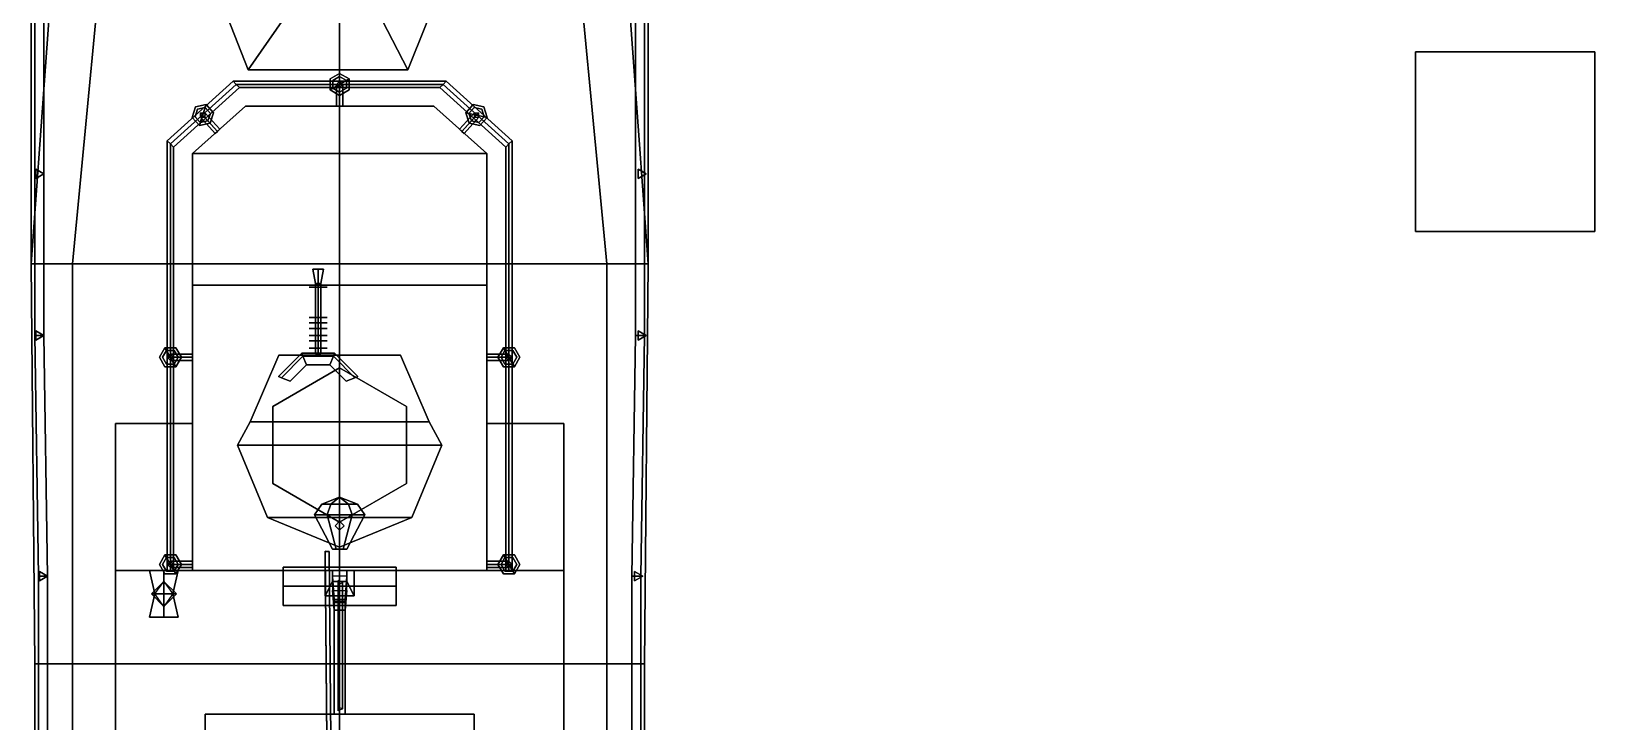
# Model space of a CAD drawing. Header units: millimetres. Extents: x -1.7 to 7, y -11.4 to 11.5.
# Drawn here: x -1.72 to 7, y -3.73 to 0.11 of the extents above; entities that cross this region are included whole.
import ezdxf

# ---------------------------------------------------------------- set-up
doc = ezdxf.new("R2010")
doc.units = ezdxf.units.MM
for name, color, linetype in [('flag1', 1, 'Continuous'), ('flag2', 1, 'Continuous'), ('gun', 1, 'Continuous'), ('light', 1, 'Continuous'), ('railings', 3, 'Continuous'), ('sleeve', 5, 'Continuous'), ('turrets', 2, 'Continuous'), ('vent', 2, 'Continuous')]:
    doc.layers.add(name, color=color, linetype=linetype)

msp = doc.modelspace()

# ---------------------------------------------------------------- linework, layer by layer
for points in [[(-1.72, 1.02, 0.97), (-1.72, -1.18, 0.97), (1.72, -1.18, 0.97), (1.72, 1.02, 0.97)], [(-1.72, 1.02, 0.97), (-1.56, 1.02, -0.32), (-1.72, -1.18, -0.32), (-1.72, -1.18, 0.97)], [(-1.56, 1.02, -0.32), (-1.28, 1.02, -0.54), (-1.49, -1.18, -0.63), (-1.72, -1.18, -0.32)], [(-1.49, -1.18, -0.63), (-1.28, 1.02, -0.54), (0, 1.02, -0.63), (0, -1.18, -0.63)], [(1.28, 1.02, -0.54), (1.49, -1.18, -0.63), (0, -1.18, -0.63), (0, 1.02, -0.63)], [(1.72, -1.18, -0.32), (1.49, -1.18, -0.63), (1.28, 1.02, -0.54), (1.56, 1.02, -0.32)], [(1.72, -1.18, 0.97), (1.72, -1.18, -0.32), (1.56, 1.02, -0.32), (1.72, 1.02, 0.97)], [(7, 0, -6.16), (7, 0, -7.16), (6, 0, -7.16), (6, 0, -6.16)], [(7, 0, -7.16), (7, -1, -7.16), (6, -1, -7.16), (6, 0, -7.16)], [(6, 0, -7.16), (6, -1, -7.16), (6, -1, -6.16), (6, 0, -6.16)], [(6, 0, -6.16), (6, -1, -6.16), (7, -1, -6.16), (7, 0, -6.16)], [(7, -1, -6.16), (7, -1, -7.16), (7, 0, -7.16), (7, 0, -6.16)], [(-0.9614, -0.4952, 2.9352), (-0.9439, -0.5127, 2.9527), (-0.5768, -0.1806, 2.9527), (-0.5943, -0.1631, 2.9352)], [(-0.9439, -0.5127, 2.9178), (-0.9614, -0.4952, 2.9352), (-0.5943, -0.1631, 2.9352), (-0.5768, -0.1806, 2.9178)], [(-0.5943, -0.1631, 2.9352), (-0.5768, -0.1806, 2.9527), (0.5768, -0.1806, 2.9527), (0.5943, -0.1631, 2.9352)], [(-0.5768, -0.1806, 2.9178), (-0.5943, -0.1631, 2.9352), (0.5943, -0.1631, 2.9352), (0.5768, -0.1806, 2.9178)], [(-0.053, -0.2112, 2.8304), (0.053, -0.15, 2.8304), (0, -0.1194, 2.8304), (-0.053, -0.15, 2.8304)], [(0.053, -0.15, 2.8304), (-0.053, -0.2112, 2.8304), (-0.053, -0.15, 2.8304), (0, -0.1194, 2.8304)], [(0, -0.2418, 2.8304), (0.053, -0.2112, 2.8304), (0.053, -0.15, 2.8304), (-0.053, -0.2112, 2.8304)], [(0.053, -0.2112, 2.8304), (0, -0.2418, 2.8304), (-0.053, -0.2112, 2.8304), (0.053, -0.15, 2.8304)], [(0.0378, -0.1588, 2.8828), (-0.0378, -0.2024, 2.8828), (-0.0378, -0.1588, 2.8828), (0, -0.1369, 2.8828)], [(-0.0378, -0.2024, 2.8828), (0.0378, -0.1588, 2.8828), (0, -0.1369, 2.8828), (-0.0378, -0.1588, 2.8828)], [(0.0378, -0.2024, 2.8828), (0, -0.2243, 2.8828), (-0.0378, -0.2024, 2.8828), (0.0378, -0.1588, 2.8828)], [(0, -0.2243, 2.8828), (0.0378, -0.2024, 2.8828), (0.0378, -0.1588, 2.8828), (-0.0378, -0.2024, 2.8828)], [(0, -0.1631, 2.5856), (-0.0175, -0.1806, 2.6031), (-0.0175, -0.1806, 2.9178), (0, -0.1631, 2.9352)], [(-0.0175, -0.1806, 2.6031), (0, -0.1631, 2.5856), (0, -0.303, 2.5856), (-0.0175, -0.303, 2.6031)], [(0.0175, -0.1806, 2.6031), (0, -0.1631, 2.5856), (0, -0.1631, 2.9352), (0.0175, -0.1806, 2.9178)], [(0, -0.1631, 2.5856), (0.0175, -0.1806, 2.6031), (0.0175, -0.303, 2.6031), (0, -0.303, 2.5856)], [(0.5943, -0.1631, 2.9352), (0.5768, -0.1806, 2.9527), (0.9439, -0.5127, 2.9527), (0.9614, -0.4952, 2.9352)], [(0.5768, -0.1806, 2.9178), (0.5943, -0.1631, 2.9352), (0.9614, -0.4952, 2.9352), (0.9439, -0.5127, 2.9178)], [(-0.9439, -0.5127, 2.9527), (-0.9264, -0.5302, 2.9352), (-0.5594, -0.1981, 2.9352), (-0.5768, -0.1806, 2.9527)], [(-0.9264, -0.5302, 2.9352), (-0.9439, -0.5127, 2.9178), (-0.5768, -0.1806, 2.9178), (-0.5594, -0.1981, 2.9352)], [(-0.5768, -0.1806, 2.9527), (-0.5594, -0.1981, 2.9352), (0.5594, -0.1981, 2.9352), (0.5768, -0.1806, 2.9527)], [(-0.5594, -0.1981, 2.9352), (-0.5768, -0.1806, 2.9178), (0.5768, -0.1806, 2.9178), (0.5594, -0.1981, 2.9352)], [(-0.0175, -0.1806, 2.6031), (0, -0.1981, 2.6206), (0, -0.1981, 2.9352), (-0.0175, -0.1806, 2.9178)], [(0, -0.1981, 2.6206), (-0.0175, -0.1806, 2.6031), (-0.0175, -0.303, 2.6031), (0, -0.303, 2.6206)], [(0, -0.1981, 2.6206), (0.0175, -0.1806, 2.6031), (0.0175, -0.1806, 2.9178), (0, -0.1981, 2.9352)], [(0.0175, -0.1806, 2.6031), (0, -0.1981, 2.6206), (0, -0.303, 2.6206), (0.0175, -0.303, 2.6031)], [(0.5768, -0.1806, 2.9527), (0.5594, -0.1981, 2.9352), (0.9264, -0.5302, 2.9352), (0.9439, -0.5127, 2.9527)], [(0.5594, -0.1981, 2.9352), (0.5768, -0.1806, 2.9178), (0.9439, -0.5127, 2.9178), (0.9264, -0.5302, 2.9352)], [(-0.7447, -0.2937, 2.8304), (-0.7825, -0.4101, 2.8304), (-0.8234, -0.3646, 2.8304), (-0.8045, -0.3064, 2.8304)], [(-0.7825, -0.4101, 2.8304), (-0.7447, -0.2937, 2.8304), (-0.8045, -0.3064, 2.8304), (-0.8234, -0.3646, 2.8304)], [(-0.8216, -0.5652, 2.6556), (0.8216, -0.5652, 2.6556), (0.5244, -0.303, 2.6206), (-0.5244, -0.303, 2.6206)], [(-0.5244, -0.303, 0.96), (-0.8216, -0.5652, 0.96), (-0.8216, -0.5652, 2.6556), (-0.5244, -0.303, 2.6206)], [(-0.7771, -0.3934, 2.8828), (-0.7501, -0.3103, 2.8828), (-0.7928, -0.3194, 2.8828), (-0.8063, -0.361, 2.8828)], [(-0.7501, -0.3103, 2.8828), (-0.7771, -0.3934, 2.8828), (-0.8063, -0.361, 2.8828), (-0.7928, -0.3194, 2.8828)], [(-0.7038, -0.3391, 2.8304), (-0.7227, -0.3973, 2.8304), (-0.7825, -0.4101, 2.8304), (-0.7447, -0.2937, 2.8304)], [(-0.7227, -0.3973, 2.8304), (-0.7038, -0.3391, 2.8304), (-0.7447, -0.2937, 2.8304), (-0.7825, -0.4101, 2.8304)], [(-0.7344, -0.3843, 2.8828), (-0.7208, -0.3428, 2.8828), (-0.7501, -0.3103, 2.8828), (-0.7771, -0.3934, 2.8828)], [(-0.7208, -0.3428, 2.8828), (-0.7344, -0.3843, 2.8828), (-0.7771, -0.3934, 2.8828), (-0.7501, -0.3103, 2.8828)], [(-0.7753, -0.3389, 2.6031), (-0.7766, -0.3636, 2.6206), (-0.7766, -0.3636, 2.9178), (-0.7753, -0.3389, 2.9352)], [(-0.7766, -0.3636, 2.6206), (-0.7753, -0.3389, 2.6031), (-0.6817, -0.4428, 2.6031), (-0.6947, -0.4545, 2.6206)], [(-0.7506, -0.3402, 2.6206), (-0.7753, -0.3389, 2.6031), (-0.7753, -0.3389, 2.9352), (-0.7506, -0.3402, 2.9178)], [(-0.7753, -0.3389, 2.6031), (-0.7506, -0.3402, 2.6206), (-0.6687, -0.4311, 2.6206), (-0.6817, -0.4428, 2.6031)], [(-0.7519, -0.3649, 2.6381), (-0.7506, -0.3402, 2.6206), (-0.7506, -0.3402, 2.9178), (-0.7519, -0.3649, 2.9352)], [(-0.7506, -0.3402, 2.6206), (-0.7519, -0.3649, 2.6381), (-0.6817, -0.4428, 2.6381), (-0.6687, -0.4311, 2.6206)], [(-0.5244, -0.303, 2.6206), (0.5244, -0.303, 2.6206), (0.5244, -0.303, 0.96), (-0.5244, -0.303, 0.96)], [(0.5244, -0.303, 2.6206), (0.8216, -0.5652, 2.6556), (0.8216, -0.5652, 0.96), (0.5244, -0.303, 0.96)], [(0.7506, -0.3402, 2.6206), (0.7753, -0.3389, 2.6031), (0.6817, -0.4428, 2.6031), (0.6687, -0.4311, 2.6206)], [(0.7519, -0.3649, 2.6381), (0.7506, -0.3402, 2.6206), (0.6687, -0.4311, 2.6206), (0.6817, -0.4428, 2.6381)], [(0.7753, -0.3389, 2.6031), (0.7766, -0.3636, 2.6206), (0.6947, -0.4545, 2.6206), (0.6817, -0.4428, 2.6031)], [(0.8234, -0.3646, 2.8304), (0.7038, -0.3391, 2.8304), (0.7447, -0.2937, 2.8304), (0.8045, -0.3064, 2.8304)], [(0.7038, -0.3391, 2.8304), (0.8234, -0.3646, 2.8304), (0.8045, -0.3064, 2.8304), (0.7447, -0.2937, 2.8304)], [(0.7825, -0.4101, 2.8304), (0.7227, -0.3973, 2.8304), (0.7038, -0.3391, 2.8304), (0.8234, -0.3646, 2.8304)], [(0.7227, -0.3973, 2.8304), (0.7825, -0.4101, 2.8304), (0.8234, -0.3646, 2.8304), (0.7038, -0.3391, 2.8304)], [(0.7208, -0.3428, 2.8828), (0.8063, -0.361, 2.8828), (0.7928, -0.3194, 2.8828), (0.7501, -0.3103, 2.8828)], [(0.8063, -0.361, 2.8828), (0.7208, -0.3428, 2.8828), (0.7501, -0.3103, 2.8828), (0.7928, -0.3194, 2.8828)], [(0.7344, -0.3843, 2.8828), (0.7771, -0.3934, 2.8828), (0.8063, -0.361, 2.8828), (0.7208, -0.3428, 2.8828)], [(0.7771, -0.3934, 2.8828), (0.7344, -0.3843, 2.8828), (0.7208, -0.3428, 2.8828), (0.8063, -0.361, 2.8828)], [(0.7753, -0.3389, 2.6031), (0.7506, -0.3402, 2.6206), (0.7506, -0.3402, 2.9352), (0.7753, -0.3389, 2.9527)], [(0.7506, -0.3402, 2.6206), (0.7519, -0.3649, 2.6381), (0.7519, -0.3649, 2.9527), (0.7506, -0.3402, 2.9352)], [(0.7766, -0.3636, 2.6206), (0.7753, -0.3389, 2.6031), (0.7753, -0.3389, 2.9527), (0.7766, -0.3636, 2.9352)], [(-0.7766, -0.3636, 2.6206), (-0.7519, -0.3649, 2.6381), (-0.7519, -0.3649, 2.9352), (-0.7766, -0.3636, 2.9178)], [(-0.7519, -0.3649, 2.6381), (-0.7766, -0.3636, 2.6206), (-0.6947, -0.4545, 2.6206), (-0.6817, -0.4428, 2.6381)], [(0.7766, -0.3636, 2.6206), (0.7519, -0.3649, 2.6381), (0.6817, -0.4428, 2.6381), (0.6947, -0.4545, 2.6206)], [(0.7519, -0.3649, 2.6381), (0.7766, -0.3636, 2.6206), (0.7766, -0.3636, 2.9352), (0.7519, -0.3649, 2.9527)], [(-0.9439, -0.5127, 2.9527), (-0.9614, -0.4952, 2.9352), (-0.9614, -2.89, 2.9352), (-0.9439, -2.89, 2.9527)], [(-0.9614, -0.4952, 2.9352), (-0.9439, -0.5127, 2.9178), (-0.9439, -2.89, 2.9178), (-0.9614, -2.89, 2.9352)], [(-0.9264, -0.5302, 2.9352), (-0.9439, -0.5127, 2.9527), (-0.9439, -2.89, 2.9527), (-0.9264, -2.89, 2.9352)], [(-0.9439, -0.5127, 2.9178), (-0.9264, -0.5302, 2.9352), (-0.9264, -2.89, 2.9352), (-0.9439, -2.89, 2.9178)], [(0.9439, -0.5127, 2.9527), (0.9264, -0.5302, 2.9352), (0.9264, -2.89, 2.9352), (0.9439, -2.89, 2.9527)], [(0.9264, -0.5302, 2.9352), (0.9439, -0.5127, 2.9178), (0.9439, -2.89, 2.9178), (0.9264, -2.89, 2.9352)], [(0.9614, -0.4952, 2.9352), (0.9439, -0.5127, 2.9527), (0.9439, -2.89, 2.9527), (0.9614, -2.89, 2.9352)], [(0.9439, -0.5127, 2.9178), (0.9614, -0.4952, 2.9352), (0.9614, -2.89, 2.9352), (0.9439, -2.89, 2.9178)], [(-0.8216, -0.5652, 0.96), (-0.8216, -1.2993, 0.96), (-0.8216, -1.2993, 2.7604), (-0.8216, -0.5652, 2.6556)], [(-0.8216, -1.2993, 2.7604), (0.8216, -1.2993, 2.7604), (0.8216, -0.5652, 2.6556), (-0.8216, -0.5652, 2.6556)], [(0.8216, -0.5652, 2.6556), (0.8216, -1.2993, 2.7604), (0.8216, -1.2993, 0.96), (0.8216, -0.5652, 0.96)], [(6, -1, -6.16), (6, -1, -7.16), (7, -1, -7.16), (7, -1, -6.16)], [(-1.72, -1.18, -0.32), (-1.7, -3.41, -0.43), (-1.7, -3.41, 0.96), (-1.72, -1.18, 0.97)], [(-1.49, -1.18, -0.63), (-1.49, -3.41, -0.62), (-1.7, -3.41, -0.43), (-1.72, -1.18, -0.32)], [(1.7, -3.41, 0.96), (1.72, -1.18, 0.97), (-1.72, -1.18, 0.97), (-1.7, -3.41, 0.96)], [(0, -1.18, -0.63), (0, -3.41, -0.62), (-1.49, -3.41, -0.62), (-1.49, -1.18, -0.63)], [(0, -3.41, -0.62), (0, -1.18, -0.63), (1.49, -1.18, -0.63), (1.49, -3.41, -0.62)], [(1.49, -3.41, -0.62), (1.49, -1.18, -0.63), (1.72, -1.18, -0.32), (1.7, -3.41, -0.43)], [(1.7, -3.41, -0.43), (1.72, -1.18, -0.32), (1.72, -1.18, 0.97), (1.7, -3.41, 0.96)], [(-0.8216, -2.89, 2.7604), (0.8216, -2.89, 2.7604), (0.8216, -1.2993, 2.7604), (-0.8216, -1.2993, 2.7604)], [(-0.8216, -1.2993, 0.96), (-0.8216, -2.89, 0.96), (-0.8216, -2.89, 2.7604), (-0.8216, -1.2993, 2.7604)], [(0.8216, -1.2993, 2.7604), (0.8216, -2.89, 2.7604), (0.8216, -2.89, 0.96), (0.8216, -1.2993, 0.96)], [(-0.9745, -1.6484, 2.8304), (-0.9133, -1.7543, 2.8304), (-0.9745, -1.7543, 2.8304), (-1.0051, -1.7014, 2.8304)], [(-0.9133, -1.7543, 2.8304), (-0.9745, -1.6484, 2.8304), (-1.0051, -1.7014, 2.8304), (-0.9745, -1.7543, 2.8304)], [(-0.9133, -1.6484, 2.8304), (-0.8827, -1.7014, 2.8304), (-0.9133, -1.7543, 2.8304), (-0.9745, -1.6484, 2.8304)], [(-0.8827, -1.7014, 2.8304), (-0.9133, -1.6484, 2.8304), (-0.9745, -1.6484, 2.8304), (-0.9133, -1.7543, 2.8304)], [(0.9133, -1.7543, 2.8304), (0.8827, -1.7014, 2.8304), (0.9133, -1.6484, 2.8304), (0.9745, -1.7543, 2.8304)], [(0.8827, -1.7014, 2.8304), (0.9133, -1.7543, 2.8304), (0.9745, -1.7543, 2.8304), (0.9133, -1.6484, 2.8304)], [(0.9745, -1.7543, 2.8304), (0.9133, -1.6484, 2.8304), (0.9745, -1.6484, 2.8304), (1.0051, -1.7014, 2.8304)], [(0.9133, -1.6484, 2.8304), (0.9745, -1.7543, 2.8304), (1.0051, -1.7014, 2.8304), (0.9745, -1.6484, 2.8304)], [(-0.9221, -1.7392, 2.8828), (-0.9658, -1.6635, 2.8828), (-0.9876, -1.7014, 2.8828), (-0.9658, -1.7392, 2.8828)], [(-0.9658, -1.6635, 2.8828), (-0.9221, -1.7392, 2.8828), (-0.9658, -1.7392, 2.8828), (-0.9876, -1.7014, 2.8828)], [(-0.9002, -1.7014, 2.8828), (-0.9221, -1.6635, 2.8828), (-0.9658, -1.6635, 2.8828), (-0.9221, -1.7392, 2.8828)], [(-0.9221, -1.6635, 2.8828), (-0.9002, -1.7014, 2.8828), (-0.9221, -1.7392, 2.8828), (-0.9658, -1.6635, 2.8828)], [(-0.9439, -1.6839, 2.743), (-0.9614, -1.7014, 2.7255), (-0.9614, -1.7014, 2.9352), (-0.9439, -1.6839, 2.9178)], [(-0.9614, -1.7014, 2.7255), (-0.9439, -1.6839, 2.743), (-0.8216, -1.6839, 2.743), (-0.8216, -1.7014, 2.7255)], [(-0.9614, -1.7014, 2.7255), (-0.9439, -1.7188, 2.743), (-0.9439, -1.7188, 2.9178), (-0.9614, -1.7014, 2.9352)], [(-0.9439, -1.7188, 2.743), (-0.9614, -1.7014, 2.7255), (-0.8216, -1.7014, 2.7255), (-0.8216, -1.7188, 2.743)], [(-0.9264, -1.7014, 2.7604), (-0.9439, -1.6839, 2.743), (-0.9439, -1.6839, 2.9178), (-0.9264, -1.7014, 2.9352)], [(-0.9439, -1.6839, 2.743), (-0.9264, -1.7014, 2.7604), (-0.8216, -1.7014, 2.7604), (-0.8216, -1.6839, 2.743)], [(-0.9439, -1.7188, 2.743), (-0.9264, -1.7014, 2.7604), (-0.9264, -1.7014, 2.9352), (-0.9439, -1.7188, 2.9178)], [(-0.9264, -1.7014, 2.7604), (-0.9439, -1.7188, 2.743), (-0.8216, -1.7188, 2.743), (-0.8216, -1.7014, 2.7604)], [(0.9264, -1.7014, 2.7604), (0.9439, -1.6839, 2.743), (0.8216, -1.6839, 2.743), (0.8216, -1.7014, 2.7604)], [(0.9439, -1.6839, 2.743), (0.9614, -1.7014, 2.7255), (0.8216, -1.7014, 2.7255), (0.8216, -1.6839, 2.743)], [(0.9614, -1.7014, 2.7255), (0.9439, -1.7188, 2.743), (0.8216, -1.7188, 2.743), (0.8216, -1.7014, 2.7255)], [(0.9439, -1.7188, 2.743), (0.9264, -1.7014, 2.7604), (0.8216, -1.7014, 2.7604), (0.8216, -1.7188, 2.743)], [(0.9002, -1.7014, 2.8828), (0.9221, -1.7392, 2.8828), (0.9658, -1.7392, 2.8828), (0.9221, -1.6635, 2.8828)], [(0.9221, -1.7392, 2.8828), (0.9002, -1.7014, 2.8828), (0.9221, -1.6635, 2.8828), (0.9658, -1.7392, 2.8828)], [(0.9221, -1.6635, 2.8828), (0.9658, -1.7392, 2.8828), (0.9876, -1.7014, 2.8828), (0.9658, -1.6635, 2.8828)], [(0.9658, -1.7392, 2.8828), (0.9221, -1.6635, 2.8828), (0.9658, -1.6635, 2.8828), (0.9876, -1.7014, 2.8828)], [(0.9439, -1.6839, 2.743), (0.9264, -1.7014, 2.7604), (0.9264, -1.7014, 2.9352), (0.9439, -1.6839, 2.9178)], [(0.9264, -1.7014, 2.7604), (0.9439, -1.7188, 2.743), (0.9439, -1.7188, 2.9178), (0.9264, -1.7014, 2.9352)], [(0.9614, -1.7014, 2.7255), (0.9439, -1.6839, 2.743), (0.9439, -1.6839, 2.9178), (0.9614, -1.7014, 2.9352)], [(0.9439, -1.7188, 2.743), (0.9614, -1.7014, 2.7255), (0.9614, -1.7014, 2.9352), (0.9439, -1.7188, 2.9178)], [(-1.25, -2.89, 1.34), (-0.82, -2.89, 1.34), (-0.82, -2.07, 1.34), (-1.25, -2.07, 1.34)], [(-1.25, -2.07, 0.93), (-1.25, -2.89, 0.93), (-1.25, -2.89, 1.34), (-1.25, -2.07, 1.34)], [(-1.25, -2.07, 1.34), (-0.82, -2.07, 1.34), (-0.82, -2.07, 0.93), (-1.25, -2.07, 0.93)], [(0.82, -2.89, 1.34), (1.25, -2.89, 1.34), (1.25, -2.07, 1.34), (0.82, -2.07, 1.34)], [(0.82, -2.07, 1.34), (1.25, -2.07, 1.34), (1.25, -2.07, 0.93), (0.82, -2.07, 0.93)], [(1.25, -2.07, 1.34), (1.25, -2.89, 1.34), (1.25, -2.89, 0.93), (1.25, -2.07, 0.93)], [(-0.058, -2.7831, 2.6195), (-0.0805, -2.7814, 2.6324), (-0.0073, -11.1679, 3.8858), (0.0152, -11.1696, 3.873)], [(-0.0805, -2.7814, 2.6324), (-0.0805, -2.7852, 2.6067), (-0.0073, -11.1718, 3.8601), (-0.0073, -11.1679, 3.8858)], [(-0.0805, -2.7852, 2.6067), (-0.058, -2.7831, 2.6195), (0.0152, -11.1696, 3.873), (-0.0073, -11.1718, 3.8601)], [(-0.9133, -2.908, 2.8304), (-0.9745, -2.8021, 2.8304), (-1.0051, -2.855, 2.8304), (-0.9745, -2.908, 2.8304)], [(-0.9745, -2.8021, 2.8304), (-0.9133, -2.908, 2.8304), (-0.9745, -2.908, 2.8304), (-1.0051, -2.855, 2.8304)], [(-0.9658, -2.8172, 2.8828), (-0.9221, -2.8929, 2.8828), (-0.9658, -2.8929, 2.8828), (-0.9876, -2.855, 2.8828)], [(-0.9221, -2.8929, 2.8828), (-0.9658, -2.8172, 2.8828), (-0.9876, -2.855, 2.8828), (-0.9658, -2.8929, 2.8828)], [(-0.8827, -2.855, 2.8304), (-0.9133, -2.8021, 2.8304), (-0.9745, -2.8021, 2.8304), (-0.9133, -2.908, 2.8304)], [(-0.9133, -2.8021, 2.8304), (-0.8827, -2.855, 2.8304), (-0.9133, -2.908, 2.8304), (-0.9745, -2.8021, 2.8304)], [(-0.9221, -2.8172, 2.8828), (-0.9002, -2.855, 2.8828), (-0.9221, -2.8929, 2.8828), (-0.9658, -2.8172, 2.8828)], [(-0.9002, -2.855, 2.8828), (-0.9221, -2.8172, 2.8828), (-0.9658, -2.8172, 2.8828), (-0.9221, -2.8929, 2.8828)], [(-0.9439, -2.8376, 2.743), (-0.9614, -2.855, 2.7255), (-0.9614, -2.855, 2.9352), (-0.9439, -2.8376, 2.9178)], [(-0.9614, -2.855, 2.7255), (-0.9439, -2.8376, 2.743), (-0.8216, -2.8376, 2.743), (-0.8216, -2.855, 2.7255)], [(-0.9614, -2.855, 2.7255), (-0.9439, -2.8725, 2.743), (-0.9439, -2.8725, 2.9178), (-0.9614, -2.855, 2.9352)], [(-0.9439, -2.8725, 2.743), (-0.9614, -2.855, 2.7255), (-0.8216, -2.855, 2.7255), (-0.8216, -2.8725, 2.743)], [(-0.9264, -2.855, 2.7604), (-0.9439, -2.8376, 2.743), (-0.9439, -2.8376, 2.9178), (-0.9264, -2.855, 2.9352)], [(-0.9439, -2.8376, 2.743), (-0.9264, -2.855, 2.7604), (-0.8216, -2.855, 2.7604), (-0.8216, -2.8376, 2.743)], [(-0.9439, -2.8725, 2.743), (-0.9264, -2.855, 2.7604), (-0.9264, -2.855, 2.9352), (-0.9439, -2.8725, 2.9178)], [(-0.9264, -2.855, 2.7604), (-0.9439, -2.8725, 2.743), (-0.8216, -2.8725, 2.743), (-0.8216, -2.855, 2.7604)], [(-0.9439, -2.89, 2.9178), (-0.9264, -2.89, 2.9352), (-0.9439, -2.89, 2.9527), (-0.9439, -2.8725, 2.9178)], [(0.3146, -2.9774, 1.834), (0.3146, -2.8714, 1.7728), (-0.3146, -2.8714, 1.7728), (-0.3146, -2.9774, 1.834)], [(0.3146, -2.8714, 1.6505), (0.3146, -2.9774, 1.5893), (-0.3146, -2.9774, 1.5893), (-0.3146, -2.8714, 1.6505)], [(-0.3146, -3.0834, 1.7728), (-0.3146, -2.9774, 1.834), (-0.3146, -2.8714, 1.7728), (-0.3146, -3.0834, 1.6505)], [(-0.3146, -3.0834, 1.6505), (-0.3146, -2.8714, 1.7728), (-0.3146, -2.8714, 1.6505), (-0.3146, -2.9774, 1.5893)], [(0.3146, -3.0834, 1.6505), (0.3146, -2.8714, 1.7728), (0.3146, -2.9774, 1.834), (0.3146, -3.0834, 1.7728)], [(0.3146, -2.9774, 1.5893), (0.3146, -2.8714, 1.6505), (0.3146, -2.8714, 1.7728), (0.3146, -3.0834, 1.6505)], [(0.9264, -2.855, 2.7604), (0.9439, -2.8376, 2.743), (0.8216, -2.8376, 2.743), (0.8216, -2.855, 2.7604)], [(0.9439, -2.8376, 2.743), (0.9614, -2.855, 2.7255), (0.8216, -2.855, 2.7255), (0.8216, -2.8376, 2.743)], [(0.9614, -2.855, 2.7255), (0.9439, -2.8725, 2.743), (0.8216, -2.8725, 2.743), (0.8216, -2.855, 2.7255)], [(0.9439, -2.8725, 2.743), (0.9264, -2.855, 2.7604), (0.8216, -2.855, 2.7604), (0.8216, -2.8725, 2.743)], [(0.8827, -2.855, 2.8304), (0.9133, -2.908, 2.8304), (0.9745, -2.908, 2.8304), (0.9133, -2.8021, 2.8304)], [(0.9133, -2.908, 2.8304), (0.8827, -2.855, 2.8304), (0.9133, -2.8021, 2.8304), (0.9745, -2.908, 2.8304)], [(0.9002, -2.855, 2.8828), (0.9221, -2.8929, 2.8828), (0.9658, -2.8929, 2.8828), (0.9221, -2.8172, 2.8828)], [(0.9221, -2.8929, 2.8828), (0.9002, -2.855, 2.8828), (0.9221, -2.8172, 2.8828), (0.9658, -2.8929, 2.8828)], [(0.9133, -2.8021, 2.8304), (0.9745, -2.908, 2.8304), (1.0051, -2.855, 2.8304), (0.9745, -2.8021, 2.8304)], [(0.9745, -2.908, 2.8304), (0.9133, -2.8021, 2.8304), (0.9745, -2.8021, 2.8304), (1.0051, -2.855, 2.8304)], [(0.9221, -2.8172, 2.8828), (0.9658, -2.8929, 2.8828), (0.9876, -2.855, 2.8828), (0.9658, -2.8172, 2.8828)], [(0.9658, -2.8929, 2.8828), (0.9221, -2.8172, 2.8828), (0.9658, -2.8172, 2.8828), (0.9876, -2.855, 2.8828)], [(0.9439, -2.8376, 2.743), (0.9264, -2.855, 2.7604), (0.9264, -2.855, 2.9352), (0.9439, -2.8376, 2.9178)], [(0.9264, -2.855, 2.7604), (0.9439, -2.8725, 2.743), (0.9439, -2.8725, 2.9178), (0.9264, -2.855, 2.9352)], [(0.9614, -2.855, 2.7255), (0.9439, -2.8376, 2.743), (0.9439, -2.8376, 2.9178), (0.9614, -2.855, 2.9352)], [(0.9439, -2.8725, 2.743), (0.9614, -2.855, 2.7255), (0.9614, -2.855, 2.9352), (0.9439, -2.8725, 2.9178)], [(0.9439, -2.89, 2.9178), (0.9614, -2.89, 2.9352), (0.9439, -2.89, 2.9527), (0.9439, -2.8725, 2.9178)], [(-1.25, -6.33, 1.34), (1.25, -6.33, 1.34), (1.25, -2.89, 1.34), (-1.25, -2.89, 1.34)], [(-1.25, -2.89, 0.93), (-1.25, -6.33, 0.93), (-1.25, -6.33, 1.34), (-1.25, -2.89, 1.34)], [(-0.8216, -2.89, 0.96), (0.8216, -2.89, 0.96), (0.8216, -2.89, 2.7604), (-0.8216, -2.89, 2.7604)], [(-0.04, -2.89, 2.33), (-0.04, -2.95, 2.33), (-0.08, -3.03, 2.66), (-0.08, -2.89, 2.66)], [(-0.08, -2.89, 2.66), (-0.08, -3.03, 2.66), (0.08, -3.03, 2.66), (0.08, -2.89, 2.66)], [(-0.08, -3.03, 2.66), (-0.04, -2.95, 2.33), (0.04, -2.95, 2.33), (0.08, -3.03, 2.66)], [(0.04, -2.89, 2.33), (0.04, -2.95, 2.33), (-0.04, -2.95, 2.33), (-0.04, -2.89, 2.33)], [(-0.04, -2.92, 2.66), (-0.04, -3, 2.66), (-0.03, -3.11, 4.69), (-0.03, -3.05, 4.69)], [(0.03, -3.05, 4.69), (0.04, -2.92, 2.66), (-0.04, -2.92, 2.66), (-0.03, -3.05, 4.69)], [(0.015, -2.9563, 2.5596), (-0.0075, -2.9445, 2.5649), (-0.0075, -3.6481, 4.1453), (0.015, -3.66, 4.14)], [(-0.0075, -2.9445, 2.5649), (-0.0075, -2.9682, 2.5543), (-0.0075, -3.6719, 4.1347), (-0.0075, -3.6481, 4.1453)], [(-0.0075, -2.9682, 2.5543), (0.015, -2.9563, 2.5596), (0.015, -3.66, 4.14), (-0.0075, -3.6719, 4.1347)], [(0.03, -3.11, 4.69), (0.04, -3, 2.66), (0.04, -2.92, 2.66), (0.03, -3.05, 4.69)], [(0.08, -3.03, 2.66), (0.04, -2.95, 2.33), (0.04, -2.89, 2.33), (0.08, -2.89, 2.66)], [(1.25, -2.89, 1.34), (1.25, -6.33, 1.34), (1.25, -6.33, 0.93), (1.25, -2.89, 0.93)], [(0.3146, -3.0834, 1.7728), (0.3146, -2.9774, 1.834), (-0.3146, -2.9774, 1.834), (-0.3146, -3.0834, 1.7728)], [(0.3146, -2.9774, 1.5893), (0.3146, -3.0834, 1.6505), (-0.3146, -3.0834, 1.6505), (-0.3146, -2.9774, 1.5893)], [(-0.03, -3.11, 4.69), (-0.04, -3, 2.66), (0.04, -3, 2.66), (0.03, -3.11, 4.69)], [(-0.03, -3.05, 4.69), (-0.03, -3.11, 4.69), (0.03, -3.11, 4.69), (0.03, -3.05, 4.69)], [(0.3146, -3.0834, 1.6505), (0.3146, -3.0834, 1.7728), (-0.3146, -3.0834, 1.7728), (-0.3146, -3.0834, 1.6505)], [(-0.03, -3.07, 3.98), (-0.03, -3.06, 3.91), (-0.03, -3.69, 4.13), (-0.03, -3.69, 4.17)], [(-0.03, -3.69, 4.13), (-0.03, -3.06, 3.91), (0.03, -3.06, 3.91), (0.03, -3.69, 4.13)], [(0.03, -3.69, 4.17), (0.03, -3.07, 3.98), (-0.03, -3.07, 3.98), (-0.03, -3.69, 4.17)], [(0.03, -3.69, 4.13), (0.03, -3.06, 3.91), (0.03, -3.07, 3.98), (0.03, -3.69, 4.17)], [(-1.7, -3.41, -0.43), (-1.7, -5.64, -0.4), (-1.7, -5.64, 0.96), (-1.7, -3.41, 0.96)], [(-1.49, -3.41, -0.62), (-1.49, -5.64, -0.58), (-1.7, -5.64, -0.4), (-1.7, -3.41, -0.43)], [(1.7, -5.64, 0.96), (1.7, -3.41, 0.96), (-1.7, -3.41, 0.96), (-1.7, -5.64, 0.96)], [(0, -3.41, -0.62), (0, -5.64, -0.61), (-1.49, -5.64, -0.58), (-1.49, -3.41, -0.62)], [(0, -5.64, -0.61), (0, -3.41, -0.62), (1.49, -3.41, -0.62), (1.49, -5.64, -0.58)], [(1.49, -5.64, -0.58), (1.49, -3.41, -0.62), (1.7, -3.41, -0.43), (1.7, -5.64, -0.4)], [(1.7, -5.64, -0.4), (1.7, -3.41, -0.43), (1.7, -3.41, 0.96), (1.7, -5.64, 0.96)], [(-0.75, -6.37, 1.38), (0.75, -6.37, 1.38), (0.75, -3.69, 1.38), (-0.75, -3.69, 1.38)], [(-0.75, -3.69, 1.34), (-0.75, -6.37, 1.34), (-0.75, -6.37, 1.38), (-0.75, -3.69, 1.38)], [(-0.75, -3.69, 1.38), (0.75, -3.69, 1.38), (0.75, -3.69, 1.34), (-0.75, -3.69, 1.34)], [(-0.03, -3.69, 4.17), (-0.03, -3.69, 4.13), (0.03, -3.69, 4.13), (0.03, -3.69, 4.17)], [(0.75, -3.69, 1.38), (0.75, -6.37, 1.38), (0.75, -6.37, 1.34), (0.75, -3.69, 1.34)]]:
    msp.add_3dface(points)
at = {"layer": 'flag1'}
for points in [[(0, -3.66, 4.13), (0, -3.68, 4.13), (0, -3.68, 3.51), (0, -3.39, 3.51)], [(0, -3.39, 3.51), (0, -3.68, 3.51), (0, -3.68, 4.13), (0, -3.66, 4.13)]]:
    msp.add_3dface(points, dxfattribs=at)
at = {"layer": 'flag2'}
for points in [[(0, -3.68, 4.13), (0, -4.08, 4.13), (0, -4.08, 3.51), (0, -3.68, 3.51)], [(0, -3.68, 3.51), (0, -4.08, 3.51), (0, -4.08, 4.13), (0, -3.68, 4.13)]]:
    msp.add_3dface(points, dxfattribs=at)
at = {"layer": 'gun'}
for points in [[(-0.15, -1.21, 2.99), (-0.12, -1.21, 3.02), (-0.09, -1.21, 2.99), (-0.12, -1.21, 2.96)], [(-0.135, -1.29, 2.99), (-0.12, -1.29, 3.005), (-0.12, -1.21, 3.02), (-0.15, -1.21, 2.99)], [(-0.12, -1.29, 2.975), (-0.135, -1.29, 2.99), (-0.15, -1.21, 2.99), (-0.12, -1.21, 2.96)], [(-0.105, -1.29, 2.99), (-0.12, -1.29, 2.975), (-0.12, -1.21, 2.96), (-0.09, -1.21, 2.99)], [(-0.12, -1.29, 3.005), (-0.105, -1.29, 2.99), (-0.09, -1.21, 2.99), (-0.12, -1.21, 3.02)], [(-0.12, -1.68, 2.975), (-0.135, -1.68, 2.99), (-0.135, -1.29, 2.99), (-0.12, -1.29, 2.975)], [(-0.135, -1.68, 2.99), (-0.12, -1.68, 3.005), (-0.12, -1.29, 3.005), (-0.135, -1.29, 2.99)], [(-0.12, -1.68, 3.005), (-0.105, -1.68, 2.99), (-0.105, -1.29, 2.99), (-0.12, -1.29, 3.005)], [(-0.105, -1.68, 2.99), (-0.12, -1.68, 2.975), (-0.12, -1.29, 2.975), (-0.105, -1.29, 2.99)], [(-0.17, -1.31, 3.04), (-0.07, -1.31, 3.04), (-0.07, -1.31, 2.94), (-0.17, -1.31, 2.94)], [(-0.07, -1.31, 3.04), (-0.17, -1.31, 3.04), (-0.17, -1.31, 2.94), (-0.07, -1.31, 2.94)], [(-0.07, -1.48, 3.04), (-0.17, -1.48, 3.04), (-0.17, -1.48, 2.94), (-0.07, -1.48, 2.94)], [(-0.17, -1.48, 3.04), (-0.07, -1.48, 3.04), (-0.07, -1.48, 2.94), (-0.17, -1.48, 2.94)], [(-0.17, -1.51, 3.04), (-0.07, -1.51, 3.04), (-0.07, -1.51, 2.94), (-0.17, -1.51, 2.94)], [(-0.07, -1.51, 3.04), (-0.17, -1.51, 3.04), (-0.17, -1.51, 2.94), (-0.07, -1.51, 2.94)], [(-0.07, -1.54, 3.04), (-0.17, -1.54, 3.04), (-0.17, -1.54, 2.94), (-0.07, -1.54, 2.94)], [(-0.17, -1.54, 3.04), (-0.07, -1.54, 3.04), (-0.07, -1.54, 2.94), (-0.17, -1.54, 2.94)], [(-0.07, -1.58, 3.04), (-0.17, -1.58, 3.04), (-0.17, -1.58, 2.94), (-0.07, -1.58, 2.94)], [(-0.17, -1.58, 3.04), (-0.07, -1.58, 3.04), (-0.07, -1.58, 2.94), (-0.17, -1.58, 2.94)], [(-0.07, -1.61, 3.04), (-0.17, -1.61, 3.04), (-0.17, -1.61, 2.94), (-0.07, -1.61, 2.94)], [(-0.17, -1.61, 3.04), (-0.07, -1.61, 3.04), (-0.07, -1.61, 2.94), (-0.17, -1.61, 2.94)], [(-0.07, -1.65, 3.04), (-0.17, -1.65, 3.04), (-0.17, -1.65, 2.94), (-0.07, -1.65, 2.94)], [(-0.17, -1.65, 3.04), (-0.07, -1.65, 3.04), (-0.07, -1.65, 2.94), (-0.17, -1.65, 2.94)]]:
    msp.add_3dface(points, dxfattribs=at)
at = {"layer": 'light'}
for points in [[(-0.099, -2.52, 3.52), (-0.14, -2.58, 3.52), (-0.07, -2.58, 3.6412), (-0.0495, -2.52, 3.6057)], [(-0.0495, -2.52, 3.4343), (-0.07, -2.58, 3.3988), (-0.14, -2.58, 3.52), (-0.099, -2.52, 3.52)], [(0, -2.48, 3.52), (-0.099, -2.52, 3.52), (-0.0495, -2.52, 3.6057), (0, -2.48, 3.52)], [(0, -2.48, 3.52), (-0.0495, -2.52, 3.4343), (-0.099, -2.52, 3.52), (0, -2.48, 3.52)], [(-0.0495, -2.52, 3.6057), (-0.07, -2.58, 3.6412), (0.07, -2.58, 3.6412), (0.0495, -2.52, 3.6057)], [(0.0495, -2.52, 3.4343), (0.07, -2.58, 3.3988), (-0.07, -2.58, 3.3988), (-0.0495, -2.52, 3.4343)], [(0, -2.48, 3.52), (-0.0495, -2.52, 3.6057), (0.0495, -2.52, 3.6057), (0, -2.48, 3.52)], [(0, -2.48, 3.52), (0.0495, -2.52, 3.4343), (-0.0495, -2.52, 3.4343), (0, -2.48, 3.52)], [(0, -2.48, 3.52), (0.0495, -2.52, 3.6057), (0.099, -2.52, 3.52), (0, -2.48, 3.52)], [(0, -2.48, 3.52), (0.099, -2.52, 3.52), (0.0495, -2.52, 3.4343), (0, -2.48, 3.52)], [(0.0495, -2.52, 3.6057), (0.07, -2.58, 3.6412), (0.14, -2.58, 3.52), (0.099, -2.52, 3.52)], [(0.099, -2.52, 3.52), (0.14, -2.58, 3.52), (0.07, -2.58, 3.3988), (0.0495, -2.52, 3.4343)], [(-0.07, -2.58, 3.6412), (-0.14, -2.58, 3.52), (-0.04, -2.77, 3.52), (-0.02, -2.77, 3.5546)], [(-0.14, -2.58, 3.52), (-0.07, -2.58, 3.3988), (-0.02, -2.77, 3.4854), (-0.04, -2.77, 3.52)], [(0.07, -2.58, 3.6412), (-0.07, -2.58, 3.6412), (-0.02, -2.77, 3.5546), (0.02, -2.77, 3.5546)], [(-0.07, -2.58, 3.3988), (0.07, -2.58, 3.3988), (0.02, -2.77, 3.4854), (-0.02, -2.77, 3.4854)], [(0, -2.615, 3.38), (-0.025, -2.64, 3.38), (-0.025, -2.64, 3.43), (0, -2.615, 3.42)], [(0.025, -2.64, 3.38), (0, -2.615, 3.38), (0, -2.615, 3.42), (0.025, -2.64, 3.43)], [(0.14, -2.58, 3.52), (0.07, -2.58, 3.6412), (0.02, -2.77, 3.5546), (0.04, -2.77, 3.52)], [(0.07, -2.58, 3.3988), (0.14, -2.58, 3.52), (0.04, -2.77, 3.52), (0.02, -2.77, 3.4854)], [(-0.025, -2.64, 3.38), (0, -2.665, 3.38), (0, -2.665, 3.44), (-0.025, -2.64, 3.43)], [(0, -2.665, 3.38), (0.025, -2.64, 3.38), (0.025, -2.64, 3.43), (0, -2.665, 3.44)], [(0.02, -2.77, 3.5546), (-0.02, -2.77, 3.5546), (-0.04, -2.77, 3.52), (0.04, -2.77, 3.52)], [(0.04, -2.77, 3.52), (-0.04, -2.77, 3.52), (-0.02, -2.77, 3.4854), (0.02, -2.77, 3.4854)]]:
    msp.add_3dface(points, dxfattribs=at)
at = {"layer": 'railings'}
for points in [[(-1.65, 2.94, 1.72), (-1.65, -1.58, 1.72), (-1.7, -1.58, 1.72), (-1.7, 2.94, 1.72)], [(-1.7, 2.94, 1.72), (-1.7, -1.58, 1.72), (-1.65, -1.58, 1.72), (-1.65, 2.94, 1.72)], [(1.65, 2.94, 1.72), (1.65, -1.58, 1.72), (1.7, -1.58, 1.72), (1.7, 2.94, 1.72)], [(1.7, 2.94, 1.72), (1.7, -1.58, 1.72), (1.65, -1.58, 1.72), (1.65, 2.94, 1.72)], [(-1.65, -0.68, 0.97), (-1.695, -0.654, 0.97), (-1.695, -0.654, 1.72), (-1.65, -0.68, 1.72)], [(-1.695, -0.654, 0.97), (-1.695, -0.706, 0.97), (-1.695, -0.706, 1.72), (-1.695, -0.654, 1.72)], [(-1.695, -0.706, 0.97), (-1.65, -0.68, 0.97), (-1.65, -0.68, 1.72), (-1.695, -0.706, 1.72)], [(1.71, -0.68, 0.97), (1.665, -0.654, 0.97), (1.665, -0.654, 1.72), (1.71, -0.68, 1.72)], [(1.665, -0.654, 0.97), (1.665, -0.706, 0.97), (1.665, -0.706, 1.72), (1.665, -0.654, 1.72)], [(1.665, -0.706, 0.97), (1.71, -0.68, 0.97), (1.71, -0.68, 1.72), (1.665, -0.706, 1.72)], [(-1.695, -1.554, 0.96), (-1.695, -1.606, 0.96), (-1.695, -1.606, 1.72), (-1.695, -1.554, 1.72)], [(-1.65, -1.58, 0.96), (-1.695, -1.554, 0.96), (-1.695, -1.554, 1.72), (-1.65, -1.58, 1.72)], [(1.665, -1.554, 0.96), (1.665, -1.606, 0.96), (1.665, -1.606, 1.72), (1.665, -1.554, 1.72)], [(1.71, -1.58, 0.96), (1.665, -1.554, 0.96), (1.665, -1.554, 1.72), (1.71, -1.58, 1.72)], [(-1.7, -1.58, 1.72), (-1.68, -2.92, 1.72), (-1.63, -2.92, 1.72), (-1.65, -1.58, 1.72)], [(-1.65, -1.58, 1.72), (-1.63, -2.92, 1.72), (-1.68, -2.92, 1.72), (-1.7, -1.58, 1.72)], [(-1.695, -1.606, 0.96), (-1.65, -1.58, 0.96), (-1.65, -1.58, 1.72), (-1.695, -1.606, 1.72)], [(1.7, -1.58, 1.72), (1.68, -2.92, 1.72), (1.63, -2.92, 1.72), (1.65, -1.58, 1.72)], [(1.65, -1.58, 1.72), (1.63, -2.92, 1.72), (1.68, -2.92, 1.72), (1.7, -1.58, 1.72)], [(1.665, -1.606, 0.96), (1.71, -1.58, 0.96), (1.71, -1.58, 1.72), (1.665, -1.606, 1.72)], [(-1.63, -2.92, 1.72), (-1.63, -6.89, 1.72), (-1.68, -6.89, 1.72), (-1.68, -2.92, 1.72)], [(-1.68, -2.92, 1.72), (-1.68, -6.89, 1.72), (-1.63, -6.89, 1.72), (-1.63, -2.92, 1.72)], [(-1.675, -2.894, 0.96), (-1.675, -2.946, 0.96), (-1.675, -2.946, 1.72), (-1.675, -2.894, 1.72)], [(-1.63, -2.92, 0.96), (-1.675, -2.894, 0.96), (-1.675, -2.894, 1.72), (-1.63, -2.92, 1.72)], [(-1.675, -2.946, 0.96), (-1.63, -2.92, 0.96), (-1.63, -2.92, 1.72), (-1.675, -2.946, 1.72)], [(1.68, -2.92, 1.72), (1.68, -6.89, 1.72), (1.63, -6.89, 1.72), (1.63, -2.92, 1.72)], [(1.63, -2.92, 1.72), (1.63, -6.89, 1.72), (1.68, -6.89, 1.72), (1.68, -2.92, 1.72)], [(1.645, -2.894, 0.96), (1.645, -2.946, 0.96), (1.645, -2.946, 1.72), (1.645, -2.894, 1.72)], [(1.69, -2.92, 0.96), (1.645, -2.894, 0.96), (1.645, -2.894, 1.72), (1.69, -2.92, 1.72)], [(1.645, -2.946, 0.96), (1.69, -2.92, 0.96), (1.69, -2.92, 1.72), (1.645, -2.946, 1.72)]]:
    msp.add_3dface(points, dxfattribs=at)
at = {"layer": 'sleeve'}
for points in [[(-0.2118, -1.6783, 2.99), (-0.2049, -1.6951, 2.8982), (-0.3249, -1.8151, 2.8982), (-0.3417, -1.8082, 2.99)], [(-0.2049, -1.6951, 3.0818), (-0.2118, -1.6783, 2.99), (-0.3417, -1.8082, 2.99), (-0.3249, -1.8151, 3.0818)], [(-0.1849, -1.7432, 3.1597), (-0.2049, -1.6951, 3.0818), (-0.3249, -1.8151, 3.0818), (-0.2768, -1.8351, 3.1597)], [(-0.2049, -1.6951, 2.8982), (-0.1849, -1.7432, 2.8203), (-0.2768, -1.8351, 2.8203), (-0.3249, -1.8151, 2.8982)], [(-0.0282, -1.6783, 2.99), (-0.0351, -1.6951, 2.8982), (-0.2049, -1.6951, 2.8982), (-0.2118, -1.6783, 2.99)], [(-0.0351, -1.6951, 3.0818), (-0.0282, -1.6783, 2.99), (-0.2118, -1.6783, 2.99), (-0.2049, -1.6951, 3.0818)], [(-0.0551, -1.7432, 3.1597), (-0.0351, -1.6951, 3.0818), (-0.2049, -1.6951, 3.0818), (-0.1849, -1.7432, 3.1597)], [(-0.0351, -1.6951, 2.8982), (-0.0551, -1.7432, 2.8203), (-0.1849, -1.7432, 2.8203), (-0.2049, -1.6951, 2.8982)], [(0.0368, -1.8351, 3.1597), (0.0849, -1.8151, 3.0818), (-0.0351, -1.6951, 3.0818), (-0.0551, -1.7432, 3.1597)], [(0.0849, -1.8151, 2.8982), (0.0368, -1.8351, 2.8203), (-0.0551, -1.7432, 2.8203), (-0.0351, -1.6951, 2.8982)], [(0.1017, -1.8082, 2.99), (0.0849, -1.8151, 2.8982), (-0.0351, -1.6951, 2.8982), (-0.0282, -1.6783, 2.99)], [(0.0849, -1.8151, 3.0818), (0.1017, -1.8082, 2.99), (-0.0282, -1.6783, 2.99), (-0.0351, -1.6951, 3.0818)]]:
    msp.add_3dface(points, dxfattribs=at)
at = {"layer": 'turrets'}
for points in [[(-0.91, 0.92, 1.56), (0.79, 0.92, 1.56), (0.38, -0.1, 1.56), (-0.51, -0.1, 1.56)], [(-0.28, 0.23, 2.03), (-0.62, 0.92, 2.03), (-0.91, 0.92, 1.56), (-0.51, -0.1, 1.56)], [(0.38, -0.1, 1.56), (0.79, 0.92, 1.56), (0.54, 0.92, 2.03), (0.21, 0.23, 2.03)], [(-0.51, -0.1, 1.56), (0.38, -0.1, 1.56), (0.21, 0.23, 2.03), (-0.28, 0.23, 2.03)], [(0.5, -2.06, 3.38), (0.34, -1.69, 3.16), (-0.34, -1.69, 3.16), (-0.5, -2.06, 3.38)], [(-0.5, -2.06, 3.38), (-0.34, -1.69, 3.16), (-0.34, -1.69, 2.82), (-0.5, -2.06, 2.82)], [(-0.34, -1.69, 2.82), (0.34, -1.69, 2.82), (0.5, -2.06, 2.82), (-0.5, -2.06, 2.82)], [(-0.34, -1.69, 3.16), (0.34, -1.69, 3.16), (0.34, -1.69, 2.82), (-0.34, -1.69, 2.82)], [(0.5, -2.06, 2.82), (0.34, -1.69, 2.82), (0.34, -1.69, 3.16), (0.5, -2.06, 3.38)], [(0, -1.76, 2.76), (-0.3724, -1.975, 2.76), (-0.3724, -1.975, 2.82), (0, -1.76, 2.82)], [(0.3724, -1.975, 2.76), (0, -1.76, 2.76), (0, -1.76, 2.82), (0.3724, -1.975, 2.82)], [(-0.3724, -1.975, 2.76), (-0.3724, -2.405, 2.76), (-0.3724, -2.405, 2.82), (-0.3724, -1.975, 2.82)], [(0.3724, -2.405, 2.76), (0.3724, -1.975, 2.76), (0.3724, -1.975, 2.82), (0.3724, -2.405, 2.82)], [(-0.5, -2.06, 2.82), (-0.57, -2.19, 2.82), (-0.57, -2.19, 3.38), (-0.5, -2.06, 3.38)], [(-0.5, -2.06, 2.82), (0.5, -2.06, 2.82), (0.57, -2.19, 2.82), (-0.57, -2.19, 2.82)], [(0.57, -2.19, 3.38), (0.5, -2.06, 3.38), (-0.5, -2.06, 3.38), (-0.57, -2.19, 3.38)], [(0.57, -2.19, 2.82), (0.5, -2.06, 2.82), (0.5, -2.06, 3.38), (0.57, -2.19, 3.38)], [(-0.57, -2.19, 2.82), (-0.4031, -2.5931, 2.82), (-0.4031, -2.5931, 3.38), (-0.57, -2.19, 3.38)], [(-0.57, -2.19, 2.82), (0.57, -2.19, 2.82), (0.4031, -2.5931, 2.82), (-0.4031, -2.5931, 2.82)], [(0.4031, -2.5931, 3.38), (0.57, -2.19, 3.38), (-0.57, -2.19, 3.38), (-0.4031, -2.5931, 3.38)], [(0.4031, -2.5931, 2.82), (0.57, -2.19, 2.82), (0.57, -2.19, 3.38), (0.4031, -2.5931, 3.38)], [(-0.3724, -2.405, 2.76), (0, -2.62, 2.76), (0, -2.62, 2.82), (-0.3724, -2.405, 2.82)], [(0, -2.62, 2.76), (0.3724, -2.405, 2.76), (0.3724, -2.405, 2.82), (0, -2.62, 2.82)], [(-0.4031, -2.5931, 2.82), (0, -2.76, 2.82), (0, -2.76, 3.38), (-0.4031, -2.5931, 3.38)], [(-0.4031, -2.5931, 2.82), (0.4031, -2.5931, 2.82), (0, -2.76, 2.82)], [(0, -2.76, 3.38), (0.4031, -2.5931, 3.38), (-0.4031, -2.5931, 3.38), (0, -2.76, 3.38)], [(0, -2.76, 2.82), (0.4031, -2.5931, 2.82), (0.4031, -2.5931, 3.38), (0, -2.76, 3.38)]]:
    msp.add_3dface(points, dxfattribs=at)
at = {"layer": 'vent'}
for points in [[(-0.98, -2.89, 1.56), (-1.06, -2.89, 1.48), (-1.03, -3.02, 1.48), (-0.98, -3.02, 1.53)], [(-1.06, -2.89, 1.48), (-0.98, -2.89, 1.56), (-0.98, -3.02, 1.53), (-1.03, -3.02, 1.48)], [(-1.06, -2.89, 1.48), (-0.98, -2.89, 1.4), (-0.98, -3.02, 1.43), (-1.03, -3.02, 1.48)], [(-0.98, -2.89, 1.4), (-1.06, -2.89, 1.48), (-1.03, -3.02, 1.48), (-0.98, -3.02, 1.43)], [(-0.98, -2.95, 1.34), (-1.05, -3.02, 1.34), (-1.03, -3.02, 1.48), (-0.98, -2.95, 1.43)], [(-0.9, -2.89, 1.48), (-0.98, -2.89, 1.56), (-0.98, -3.02, 1.53), (-0.93, -3.02, 1.48)], [(-0.98, -2.89, 1.56), (-0.9, -2.89, 1.48), (-0.93, -3.02, 1.48), (-0.98, -3.02, 1.53)], [(-0.98, -2.89, 1.4), (-0.9, -2.89, 1.48), (-0.93, -3.02, 1.48), (-0.98, -3.02, 1.43)], [(-0.9, -2.89, 1.48), (-0.98, -2.89, 1.4), (-0.98, -3.02, 1.43), (-0.93, -3.02, 1.48)], [(-0.91, -3.02, 1.34), (-0.98, -2.95, 1.34), (-0.98, -2.95, 1.43), (-0.93, -3.02, 1.48)], [(-1.06, -3.15, 1.48), (-0.98, -3.15, 1.56), (-0.98, -3.02, 1.53), (-1.03, -3.02, 1.48)], [(-0.98, -3.15, 1.56), (-1.06, -3.15, 1.48), (-1.03, -3.02, 1.48), (-0.98, -3.02, 1.53)], [(-0.98, -3.15, 1.4), (-1.06, -3.15, 1.48), (-1.03, -3.02, 1.48), (-0.98, -3.02, 1.43)], [(-1.06, -3.15, 1.48), (-0.98, -3.15, 1.4), (-0.98, -3.02, 1.43), (-1.03, -3.02, 1.48)], [(-1.05, -3.02, 1.34), (-0.98, -3.09, 1.34), (-0.98, -3.09, 1.43), (-1.03, -3.02, 1.48)], [(-0.98, -3.15, 1.56), (-0.9, -3.15, 1.48), (-0.93, -3.02, 1.48), (-0.98, -3.02, 1.53)], [(-0.9, -3.15, 1.48), (-0.98, -3.15, 1.56), (-0.98, -3.02, 1.53), (-0.93, -3.02, 1.48)], [(-0.9, -3.15, 1.48), (-0.98, -3.15, 1.4), (-0.98, -3.02, 1.43), (-0.93, -3.02, 1.48)], [(-0.98, -3.09, 1.34), (-0.91, -3.02, 1.34), (-0.93, -3.02, 1.48), (-0.98, -3.09, 1.43)], [(-0.98, -3.15, 1.4), (-0.9, -3.15, 1.48), (-0.93, -3.02, 1.48), (-0.98, -3.02, 1.43)]]:
    msp.add_3dface(points, dxfattribs=at)

doc.saveas('drawing.dxf')
